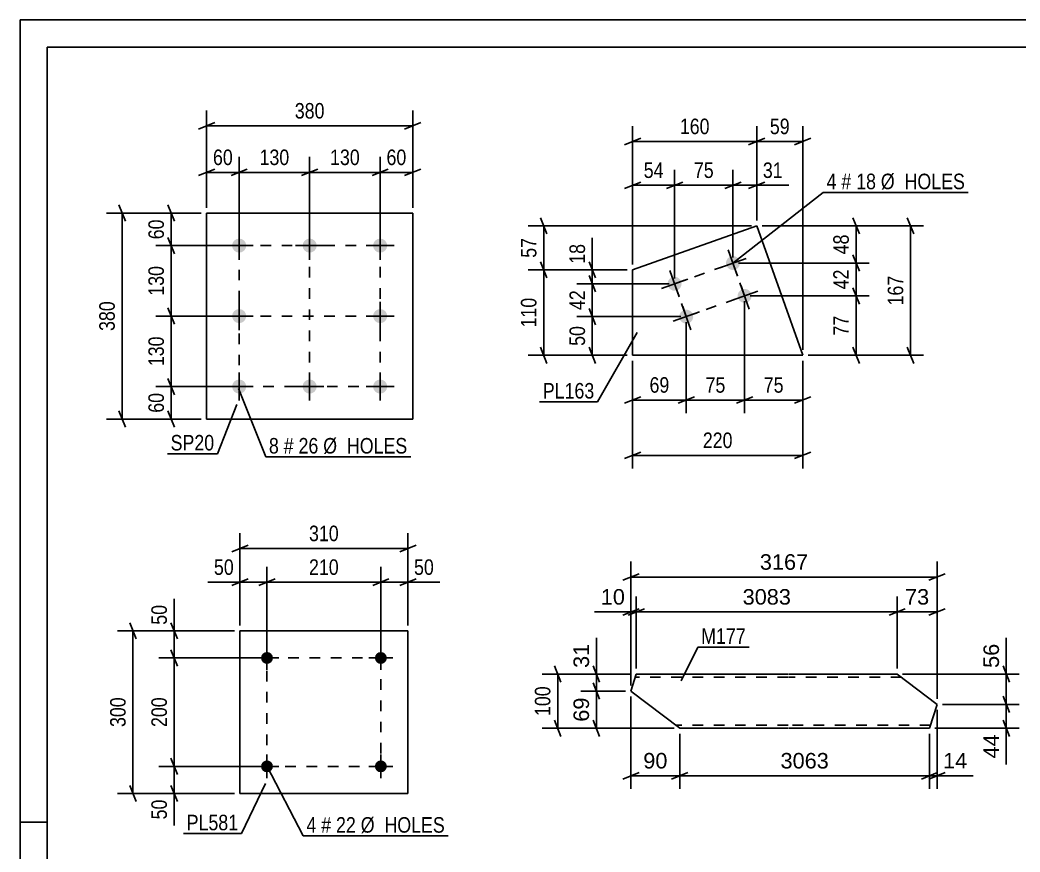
# Model space of a CAD drawing. Header units: millimetres. Extents: x 0 to 420, y 0 to 297.
# Drawn here: x 0 to 184.4, y 143.5 to 297 of the extents above; entities that cross this region are included whole.
import ezdxf

# ---------------------------------------------------------------- set-up
doc = ezdxf.new("R2010")
doc.units = ezdxf.units.MM
doc.linetypes.add('DXK_LINE_DOT2', pattern=[3.9198, 1.9599, -1.9599])
doc.styles.add('Arial', font='ARIAL.TTF', dxfattribs={"height": 0.2})
doc.styles.add('Arial Narrow', font='ARIALN.TTF', dxfattribs={"height": 0.2})

# ---------------------------------------------------------------- blocks, each defined once
blk = doc.blocks.new('Unknown-203762151-1135')
at = {"color": 5, "linetype": 'Continuous'}
for p, q in [((420, 297), (0, 297)), ((0, 297), (0, 0)), ((0, 292), (0, 297)), ((415, 292), (5, 292)), ((5, 292), (5, 5)), ((5, 149), (0, 149))]:
    blk.add_line(p, q, dxfattribs=at)
blk = doc.blocks.new('Bolt-203762151-7236 - 7202')
at = {"linetype": 'Continuous'}
for points in [[(40.42, 256.68, -1), (40.42, 254.08, -1)], [(53.42, 256.68, -1), (53.42, 254.08, -1)], [(66.42, 256.68, -1), (66.42, 254.08, -1)], [(40.42, 243.68, -1), (40.42, 241.08, -1)], [(66.42, 243.68, -1), (66.42, 241.08, -1)], [(40.42, 230.68, -1), (40.42, 228.08, -1)], [(53.42, 230.68, -1), (53.42, 228.08, -1)], [(66.42, 230.68, -1), (66.42, 228.08, -1)]]:
    blk.add_hatch(color=1, dxfattribs=at).paths.add_polyline_path(points)
at = {"color": 1, "linetype": 'Continuous'}
for p, q in [((40.42, 257.98), (40.42, 252.78)), ((53.42, 257.98), (53.42, 252.78)), ((66.42, 257.98), (66.42, 252.78)), ((37.82, 255.38), (43.02, 255.38)), ((50.82, 255.38), (56.02, 255.38)), ((63.82, 255.38), (69.02, 255.38)), ((40.42, 244.98), (40.42, 239.78)), ((66.42, 244.98), (66.42, 239.78)), ((37.82, 242.38), (43.02, 242.38)), ((63.82, 242.38), (69.02, 242.38)), ((40.42, 231.98), (40.42, 226.78)), ((53.42, 231.98), (53.42, 226.78)), ((66.42, 231.98), (66.42, 226.78)), ((37.82, 229.38), (43.02, 229.38)), ((50.82, 229.38), (56.02, 229.38)), ((63.82, 229.38), (69.02, 229.38))]:
    blk.add_line(p, q, dxfattribs=at)
blk = doc.blocks.new('Part-203762151-7241 - 7202')
at = {"color": 2, "linetype": 'Continuous'}
for p, q in [((34.42, 261.38), (34.42, 223.38)), ((72.42, 261.38), (34.42, 261.38)), ((72.42, 223.38), (72.42, 261.38)), ((34.42, 223.38), (72.42, 223.38))]:
    blk.add_line(p, q, dxfattribs=at)
blk = doc.blocks.new('Part-203762151-8061 - 8055')
at = {"color": 2, "linetype": 'Continuous'}
for p, q in [((112.68, 173.21), (113.66, 176.35)), ((141.67, 176.35), (113.66, 176.35)), ((161.77, 176.35), (141.77, 176.35)), ((169.12, 170.76), (161.77, 176.35)), ((112.68, 173.21), (121.67, 166.35)), ((167.74, 166.35), (169.12, 170.76)), ((121.67, 166.35), (141.67, 166.35)), ((141.77, 166.35), (167.74, 166.35))]:
    blk.add_line(p, q, dxfattribs=at)
at = {"color": 7, "linetype": 'DXK_LINE_DOT2'}
for p, q in [((141.67, 175.75), (113.47, 175.75)), ((162.56, 175.75), (141.77, 175.75)), ((141.67, 166.95), (120.89, 166.95)), ((167.93, 166.95), (141.77, 166.95))]:
    blk.add_line(p, q, dxfattribs=at)
blk = doc.blocks.new('Bolt-203762151-7874 - 7868')
at = {"linetype": 'Continuous'}
for points in [[(132.7, 252.59, -1), (130.28, 251.73, -1)], [(121.93, 248.77, -1), (119.51, 247.91, -1)], [(134.85, 246.54, -1), (132.43, 245.68, -1)], [(124.08, 242.71, -1), (121.66, 241.85, -1)]]:
    blk.add_hatch(color=1, dxfattribs=at).paths.add_polyline_path(points)
at = {"color": 1, "linetype": 'Continuous'}
for p, q in [((130.63, 254.59), (132.35, 249.74)), ((129.07, 251.3), (133.92, 253.02)), ((118.3, 247.48), (123.15, 249.2)), ((119.86, 250.77), (121.58, 245.92)), ((132.78, 248.53), (134.5, 243.68)), ((131.22, 245.25), (136.07, 246.97)), ((122.01, 244.71), (123.73, 239.86)), ((120.45, 241.42), (125.29, 243.14))]:
    blk.add_line(p, q, dxfattribs=at)
blk = doc.blocks.new('Part-203762151-7879 - 7868')
at = {"color": 2, "linetype": 'Continuous'}
for p, q in [((135.88, 259.03), (112.99, 250.91)), ((144.35, 235.15), (135.88, 259.03)), ((112.99, 235.15), (112.99, 250.91)), ((144.35, 235.15), (112.99, 235.15))]:
    blk.add_line(p, q, dxfattribs=at)
blk = doc.blocks.new('Bolt-203762151-1953 - 1914')
at = {"linetype": 'Continuous'}
for points in [[(46.65, 159.32, -1), (44.45, 159.32, -1)], [(67.65, 159.32, -1), (65.45, 159.32, -1)]]:
    blk.add_hatch(color=1, dxfattribs=at).paths.add_polyline_path(points)
at = {"color": 1, "linetype": 'Continuous'}
for p, q in [((45.55, 161.52), (45.55, 157.12)), ((66.55, 161.52), (66.55, 157.12)), ((43.35, 159.32), (47.75, 159.32)), ((64.35, 159.32), (68.75, 159.32))]:
    blk.add_line(p, q, dxfattribs=at)
blk = doc.blocks.new('Bolt-203762151-1948 - 1914')
at = {"linetype": 'Continuous'}
for points in [[(46.65, 179.32, -1), (44.45, 179.32, -1)], [(67.65, 179.32, -1), (65.45, 179.32, -1)]]:
    blk.add_hatch(color=1, dxfattribs=at).paths.add_polyline_path(points)
at = {"color": 1, "linetype": 'Continuous'}
for p, q in [((45.55, 181.52), (45.55, 177.12)), ((66.55, 181.52), (66.55, 177.12)), ((43.35, 179.32), (47.75, 179.32)), ((64.35, 179.32), (68.75, 179.32))]:
    blk.add_line(p, q, dxfattribs=at)
blk = doc.blocks.new('Part-203762151-1968 - 1914')
at = {"color": 2, "linetype": 'Continuous'}
for p, q in [((40.55, 184.32), (40.55, 154.32)), ((40.55, 184.32), (71.55, 184.32)), ((71.55, 184.32), (71.55, 154.32)), ((40.55, 154.32), (71.55, 154.32))]:
    blk.add_line(p, q, dxfattribs=at)
blk = doc.blocks.new('Rectangle-203762151-7328 - 7202')
at = {"color": 1, "linetype": 'DXK_LINE_DOT2'}
blk.add_lwpolyline([(40.42, 255.38), (66.42, 255.38), (66.42, 229.38), (40.42, 229.38), (40.42, 255.38)], close=True, dxfattribs=at)
blk = doc.blocks.new('Line-203762151-8024 - 7868')
at = {"color": 1, "linetype": 'DXK_LINE_DOT2'}
blk.add_line((120.72, 248.34), (131.49, 252.16), dxfattribs=at)
blk = doc.blocks.new('Rectangle-203762151-2077 - 1914')
at = {"color": 1, "linetype": 'DXK_LINE_DOT2'}
blk.add_lwpolyline([(45.55, 179.32), (66.55, 179.32), (66.55, 159.32), (45.55, 159.32), (45.55, 179.32)], close=True, dxfattribs=at)
blk = doc.blocks.new('Line-203762151-7321 - 7202')
at = {"color": 1, "linetype": 'DXK_LINE_DOT2'}
blk.add_line((53.42, 255.38), (53.42, 229.38), dxfattribs=at)
blk = doc.blocks.new('Line-203762151-8031 - 7868')
at = {"color": 1, "linetype": 'DXK_LINE_DOT2'}
blk.add_line((133.64, 246.11), (131.49, 252.16), dxfattribs=at)
blk = doc.blocks.new('Line-203762151-7314 - 7202')
at = {"color": 1, "linetype": 'DXK_LINE_DOT2'}
blk.add_line((40.42, 242.38), (66.42, 242.38), dxfattribs=at)
blk = doc.blocks.new('Line-203762151-8038 - 7868')
at = {"color": 1, "linetype": 'DXK_LINE_DOT2'}
blk.add_line((122.87, 242.28), (133.64, 246.11), dxfattribs=at)
blk = doc.blocks.new('Line-203762151-8045 - 7868')
at = {"color": 1, "linetype": 'DXK_LINE_DOT2'}
blk.add_line((122.87, 242.28), (120.72, 248.34), dxfattribs=at)
blk = doc.blocks.new('StraightDimension-203762151-7254 - 7202')
at = {"color": 7, "linetype": 'Continuous'}
for p, q in [((40.42, 256.38), (40.42, 271.74)), ((53.42, 256.38), (53.42, 271.74)), ((41.92, 269.49), (38.92, 268.29)), ((51.92, 268.29), (54.92, 269.49)), ((40.42, 268.89), (53.42, 268.89))]:
    blk.add_line(p, q, dxfattribs=at)
at = {"color": 0}
blk.add_wipeout([(50.26, 269.64), (50.26, 273.84), (43.58, 273.84), (43.58, 269.64)], dxfattribs=at)
at = {"color": 3, "style": 'Arial Narrow'}
blk.add_text('130', height=2.863, dxfattribs=at).set_placement((44.18, 270.24))
blk = doc.blocks.new('StraightDimension-203762151-7243 - 7202')
at = {"color": 7, "linetype": 'Continuous'}
for p, q in [((34.42, 262.38), (34.42, 280.32)), ((72.42, 262.38), (72.42, 280.32)), ((35.92, 278.07), (32.92, 276.87)), ((34.42, 277.47), (72.42, 277.47)), ((70.92, 276.87), (73.92, 278.07))]:
    blk.add_line(p, q, dxfattribs=at)
at = {"color": 0}
blk.add_wipeout([(56.76, 278.22), (56.76, 282.42), (50.08, 282.42), (50.08, 278.22)], dxfattribs=at)
at = {"color": 3, "style": 'Arial Narrow'}
blk.add_text('380', height=2.863, dxfattribs=at).set_placement((50.68, 278.82))
blk = doc.blocks.new('StraightDimension-203762151-7256 - 7202')
at = {"color": 7, "linetype": 'Continuous'}
for p, q in [((34.42, 262.38), (34.42, 271.74)), ((40.42, 256.38), (40.42, 271.74)), ((32.92, 268.29), (35.92, 269.49)), ((41.92, 269.49), (38.92, 268.29)), ((34.42, 268.89), (40.42, 268.89))]:
    blk.add_line(p, q, dxfattribs=at)
at = {"color": 0}
blk.add_wipeout([(39.85, 269.64), (39.85, 273.84), (34.99, 273.84), (34.99, 269.64)], dxfattribs=at)
at = {"color": 3, "style": 'Arial Narrow'}
blk.add_text('60', height=2.863, dxfattribs=at).set_placement((35.59, 270.24))
blk = doc.blocks.new('StraightDimension-203762151-7266 - 7202')
at = {"color": 7, "linetype": 'Continuous'}
for p, q in [((66.42, 256.38), (66.42, 271.74)), ((72.42, 262.38), (72.42, 271.74)), ((64.92, 268.29), (67.92, 269.49)), ((73.92, 269.49), (70.92, 268.29)), ((66.42, 268.89), (72.42, 268.89))]:
    blk.add_line(p, q, dxfattribs=at)
at = {"color": 0}
blk.add_wipeout([(71.85, 269.64), (71.85, 273.84), (66.99, 273.84), (66.99, 269.64)], dxfattribs=at)
at = {"color": 3, "style": 'Arial Narrow'}
blk.add_text('60', height=2.863, dxfattribs=at).set_placement((67.59, 270.24))
blk = doc.blocks.new('StraightDimension-203762151-7276 - 7202')
at = {"color": 7, "linetype": 'Continuous'}
for p, q in [((53.42, 256.38), (53.42, 271.74)), ((66.42, 256.38), (66.42, 271.74)), ((54.92, 269.49), (51.92, 268.29)), ((64.92, 268.29), (67.92, 269.49)), ((53.42, 268.89), (66.42, 268.89))]:
    blk.add_line(p, q, dxfattribs=at)
at = {"color": 0}
blk.add_wipeout([(63.26, 269.64), (63.26, 273.84), (56.58, 273.84), (56.58, 269.64)], dxfattribs=at)
at = {"color": 3, "style": 'Arial Narrow'}
blk.add_text('130', height=2.863, dxfattribs=at).set_placement((57.18, 270.24))
blk = doc.blocks.new('StraightDimension-203762151-7279 - 7202')
at = {"color": 7, "linetype": 'Continuous'}
for p, q in [((19.43, 259.88), (18.23, 262.88)), ((33.42, 261.38), (15.98, 261.38)), ((18.83, 223.38), (18.83, 261.38)), ((33.42, 223.38), (15.98, 223.38)), ((18.23, 224.88), (19.43, 221.88))]:
    blk.add_line(p, q, dxfattribs=at)
at = {"color": 0}
blk.add_wipeout([(18.08, 245.72), (13.88, 245.72), (13.88, 239.04), (18.08, 239.04)], dxfattribs=at)
at = {"color": 3, "style": 'Arial Narrow'}
blk.add_text('380', height=2.863, rotation=90.0002, dxfattribs=at).set_placement((17.48, 239.64))
blk = doc.blocks.new('StraightDimension-203762151-7290 - 7202')
at = {"color": 7, "linetype": 'Continuous'}
for p, q in [((28.49, 240.88), (27.29, 243.88)), ((39.42, 242.38), (25.04, 242.38)), ((27.89, 229.38), (27.89, 242.38)), ((27.29, 230.88), (28.49, 227.88)), ((39.42, 229.38), (25.04, 229.38))]:
    blk.add_line(p, q, dxfattribs=at)
at = {"color": 0}
blk.add_wipeout([(27.14, 239.22), (22.94, 239.22), (22.94, 232.54), (27.14, 232.54)], dxfattribs=at)
at = {"color": 3, "style": 'Arial Narrow'}
blk.add_text('130', height=2.863, rotation=90.0002, dxfattribs=at).set_placement((26.54, 233.14))
blk = doc.blocks.new('StraightDimension-203762151-7292 - 7202')
at = {"color": 7, "linetype": 'Continuous'}
for p, q in [((28.49, 253.88), (27.29, 256.88)), ((39.42, 255.38), (25.04, 255.38)), ((27.89, 242.38), (27.89, 255.38)), ((27.29, 243.88), (28.49, 240.88)), ((39.42, 242.38), (25.04, 242.38))]:
    blk.add_line(p, q, dxfattribs=at)
at = {"color": 0}
blk.add_wipeout([(27.14, 252.22), (22.94, 252.22), (22.94, 245.54), (27.14, 245.54)], dxfattribs=at)
at = {"color": 3, "style": 'Arial Narrow'}
blk.add_text('130', height=2.863, rotation=90.0002, dxfattribs=at).set_placement((26.54, 246.14))
blk = doc.blocks.new('StraightDimension-203762151-7294 - 7202')
at = {"color": 7, "linetype": 'Continuous'}
for p, q in [((27.29, 230.88), (28.49, 227.88)), ((39.42, 229.38), (25.04, 229.38)), ((27.89, 223.38), (27.89, 229.38)), ((33.42, 223.38), (25.04, 223.38)), ((28.49, 221.88), (27.29, 224.88))]:
    blk.add_line(p, q, dxfattribs=at)
at = {"color": 0}
blk.add_wipeout([(27.14, 228.81), (22.94, 228.81), (22.94, 223.95), (27.14, 223.95)], dxfattribs=at)
at = {"color": 3, "style": 'Arial Narrow'}
blk.add_text('60', height=2.863, rotation=90.0002, dxfattribs=at).set_placement((26.54, 224.55))
blk = doc.blocks.new('StraightDimension-203762151-7304 - 7202')
at = {"color": 7, "linetype": 'Continuous'}
for p, q in [((27.29, 262.88), (28.49, 259.88)), ((33.42, 261.38), (25.04, 261.38)), ((27.89, 255.38), (27.89, 261.38)), ((28.49, 253.88), (27.29, 256.88)), ((39.42, 255.38), (25.04, 255.38))]:
    blk.add_line(p, q, dxfattribs=at)
at = {"color": 0}
blk.add_wipeout([(27.14, 260.81), (22.94, 260.81), (22.94, 255.95), (27.14, 255.95)], dxfattribs=at)
at = {"color": 3, "style": 'Arial Narrow'}
blk.add_text('60', height=2.863, rotation=90.0002, dxfattribs=at).set_placement((26.54, 256.55))
blk = doc.blocks.new('StraightDimension-203762151-8089 - 8055')
at = {"color": 7, "linetype": 'Continuous'}
for p, q in [((105.69, 174.71), (106.89, 171.71)), ((111.68, 173.21), (103.44, 173.21)), ((106.29, 166.35), (106.29, 173.21)), ((106.89, 164.85), (105.69, 167.85)), ((120.67, 166.35), (103.44, 166.35))]:
    blk.add_line(p, q, dxfattribs=at)
at = {"color": 0}
blk.add_wipeout([(105.54, 172.6), (101.34, 172.6), (101.34, 166.96), (105.54, 166.96)], dxfattribs=at)
at = {"color": 3, "style": 'Arial'}
blk.add_text('69', height=2.865, rotation=90.0002, dxfattribs=at).set_placement((104.94, 167.56))
blk = doc.blocks.new('StraightDimension-203762151-8181 - 8055')
at = {"color": 7, "linetype": 'Continuous'}
for p, q in [((121.67, 165.35), (121.67, 155.18)), ((167.74, 165.35), (167.74, 155.18)), ((123.17, 158.18), (120.17, 156.98)), ((121.67, 157.58), (167.74, 157.58)), ((166.24, 156.98), (169.24, 158.18))]:
    blk.add_line(p, q, dxfattribs=at)
at = {"color": 0}
blk.add_wipeout([(149.76, 158.33), (149.76, 162.53), (139.66, 162.53), (139.66, 158.33)], dxfattribs=at)
at = {"color": 3, "style": 'Arial'}
blk.add_text('3063', height=2.865, dxfattribs=at).set_placement((140.26, 158.93))
blk = doc.blocks.new('StraightDimension-203762151-8264 - 8055')
at = {"color": 7, "linetype": 'Continuous'}
for p, q in [((161.77, 177.35), (161.77, 190.66)), ((169.12, 171.76), (169.12, 190.66)), ((160.27, 187.21), (163.27, 188.41)), ((170.62, 188.41), (167.62, 187.21)), ((161.77, 187.81), (169.12, 187.81))]:
    blk.add_line(p, q, dxfattribs=at)
at = {"color": 0}
blk.add_wipeout([(168.27, 188.56), (168.27, 192.76), (162.62, 192.76), (162.62, 188.56)], dxfattribs=at)
at = {"color": 3, "style": 'Arial'}
blk.add_text('73', height=2.865, dxfattribs=at).set_placement((163.22, 189.16))
blk = doc.blocks.new('StraightDimension-203762151-8064 - 8055')
at = {"color": 7, "linetype": 'Continuous'}
for p, q in [((105.69, 177.85), (106.89, 174.85)), ((112.66, 176.35), (103.44, 176.35)), ((106.29, 173.21), (106.29, 176.35)), ((106.89, 171.71), (105.69, 174.71)), ((111.68, 173.21), (103.44, 173.21))]:
    blk.add_line(p, q, dxfattribs=at)
at = {"color": 0}
blk.add_wipeout([(105.54, 182.52), (101.34, 182.52), (101.34, 176.88), (105.54, 176.88)], dxfattribs=at)
at = {"color": 7, "linetype": 'Continuous'}
blk.add_line((106.29, 176.35), (106.29, 183.05), dxfattribs=at)
blk.add_line((106.29, 176.35), (106.29, 183.05), dxfattribs=at)
at = {"color": 3, "style": 'Arial'}
blk.add_text('31', height=2.865, rotation=90.0002, dxfattribs=at).set_placement((104.94, 177.48))
blk = doc.blocks.new('StraightDimension-203762151-8114 - 8055')
at = {"color": 7, "linetype": 'Continuous'}
for p, q in [((181.3, 177.85), (182.5, 174.85)), ((162.77, 176.35), (184.3, 176.35)), ((181.9, 170.76), (181.9, 176.35)), ((182.5, 169.26), (181.3, 172.26)), ((170.12, 170.76), (184.3, 170.76))]:
    blk.add_line(p, q, dxfattribs=at)
at = {"color": 0}
blk.add_wipeout([(181.15, 182.52), (176.95, 182.52), (176.95, 176.88), (181.15, 176.88)], dxfattribs=at)
at = {"color": 7, "linetype": 'Continuous'}
blk.add_line((181.9, 176.35), (181.9, 183.05), dxfattribs=at)
blk.add_line((181.9, 176.35), (181.9, 183.05), dxfattribs=at)
at = {"color": 3, "style": 'Arial'}
blk.add_text('56', height=2.865, rotation=90.0002, dxfattribs=at).set_placement((180.55, 177.48))
blk = doc.blocks.new('StraightDimension-203762151-8139 - 8055')
at = {"color": 7, "linetype": 'Continuous'}
for p, q in [((181.3, 172.26), (182.5, 169.26)), ((170.12, 170.76), (184.3, 170.76)), ((181.9, 166.35), (181.9, 170.76)), ((182.5, 164.85), (181.3, 167.85)), ((168.74, 166.35), (184.3, 166.35))]:
    blk.add_line(p, q, dxfattribs=at)
at = {"color": 0}
blk.add_wipeout([(181.15, 165.83), (176.95, 165.83), (176.95, 160.18), (181.15, 160.18)], dxfattribs=at)
at = {"color": 7, "linetype": 'Continuous'}
blk.add_line((181.9, 166.35), (181.9, 159.65), dxfattribs=at)
blk.add_line((181.9, 166.35), (181.9, 159.65), dxfattribs=at)
at = {"color": 3, "style": 'Arial'}
blk.add_text('44', height=2.865, rotation=90.0002, dxfattribs=at).set_placement((180.55, 160.78))
blk = doc.blocks.new('StraightDimension-203762151-8164 - 8055')
at = {"color": 7, "linetype": 'Continuous'}
for p, q in [((169.12, 169.76), (169.12, 155.18)), ((167.74, 165.35), (167.74, 155.18)), ((166.24, 156.98), (169.24, 158.18)), ((170.62, 158.18), (167.62, 156.98)), ((167.74, 157.58), (169.12, 157.58))]:
    blk.add_line(p, q, dxfattribs=at)
at = {"color": 0}
blk.add_wipeout([(175.29, 158.33), (175.29, 162.53), (169.64, 162.53), (169.64, 158.33)], dxfattribs=at)
at = {"color": 7, "linetype": 'Continuous'}
blk.add_line((169.12, 157.58), (175.81, 157.58), dxfattribs=at)
blk.add_line((169.12, 157.58), (175.81, 157.58), dxfattribs=at)
at = {"color": 3, "style": 'Arial'}
blk.add_text('14', height=2.865, dxfattribs=at).set_placement((170.24, 158.93))
blk = doc.blocks.new('StraightDimension-203762151-8205 - 8055')
at = {"color": 7, "linetype": 'Continuous'}
for p, q in [((112.68, 172.21), (112.68, 155.18)), ((121.67, 165.35), (121.67, 155.18)), ((111.18, 156.98), (114.18, 158.18)), ((112.68, 157.58), (121.67, 157.58)), ((123.17, 158.18), (120.17, 156.98))]:
    blk.add_line(p, q, dxfattribs=at)
at = {"color": 0}
blk.add_wipeout([(120, 158.33), (120, 162.53), (114.35, 162.53), (114.35, 158.33)], dxfattribs=at)
at = {"color": 3, "style": 'Arial'}
blk.add_text('90', height=2.865, dxfattribs=at).set_placement((114.95, 158.93))
blk = doc.blocks.new('StraightDimension-203762151-8223 - 8055')
at = {"color": 7, "linetype": 'Continuous'}
for p, q in [((112.68, 174.21), (112.68, 190.66)), ((113.66, 177.35), (113.66, 190.66)), ((111.18, 187.21), (114.18, 188.41)), ((115.16, 188.41), (112.16, 187.21)), ((112.68, 187.81), (113.66, 187.81))]:
    blk.add_line(p, q, dxfattribs=at)
at = {"color": 0}
blk.add_wipeout([(112.15, 188.56), (112.15, 192.76), (106.51, 192.76), (106.51, 188.56)], dxfattribs=at)
at = {"color": 7, "linetype": 'Continuous'}
blk.add_line((112.68, 187.81), (105.98, 187.81), dxfattribs=at)
blk.add_line((112.68, 187.81), (105.98, 187.81), dxfattribs=at)
at = {"color": 3, "style": 'Arial'}
blk.add_text('10', height=2.865, dxfattribs=at).set_placement((107.11, 189.16))
blk = doc.blocks.new('StraightDimension-203762151-8240 - 8055')
at = {"color": 7, "linetype": 'Continuous'}
for p, q in [((113.66, 177.35), (113.66, 190.66)), ((161.77, 177.35), (161.77, 190.66)), ((115.16, 188.41), (112.16, 187.21)), ((160.27, 187.21), (163.27, 188.41)), ((113.66, 187.81), (161.77, 187.81))]:
    blk.add_line(p, q, dxfattribs=at)
at = {"color": 0}
blk.add_wipeout([(142.76, 188.56), (142.76, 192.76), (132.67, 192.76), (132.67, 188.56)], dxfattribs=at)
at = {"color": 3, "style": 'Arial'}
blk.add_text('3083', height=2.865, dxfattribs=at).set_placement((133.27, 189.16))
blk = doc.blocks.new('StraightDimension-203762151-8282 - 8055')
at = {"color": 7, "linetype": 'Continuous'}
for p, q in [((112.68, 174.21), (112.68, 197.09)), ((169.12, 171.76), (169.12, 197.09)), ((114.18, 194.84), (111.18, 193.64)), ((112.68, 194.24), (169.12, 194.24)), ((167.62, 193.64), (170.62, 194.84))]:
    blk.add_line(p, q, dxfattribs=at)
at = {"color": 0}
blk.add_wipeout([(145.95, 194.99), (145.95, 199.19), (135.85, 199.19), (135.85, 194.99)], dxfattribs=at)
at = {"color": 3, "style": 'Arial'}
blk.add_text('3167', height=2.865, dxfattribs=at).set_placement((136.45, 195.59))
blk = doc.blocks.new('StraightDimension-203762151-8293 - 8055')
at = {"color": 7, "linetype": 'Continuous'}
for p, q in [((98.56, 177.85), (99.76, 174.85)), ((112.66, 176.35), (96.31, 176.35)), ((99.16, 166.35), (99.16, 176.35)), ((99.76, 164.85), (98.56, 167.85)), ((120.67, 166.35), (96.31, 166.35))]:
    blk.add_line(p, q, dxfattribs=at)
at = {"color": 0}
blk.add_wipeout([(98.41, 174.69), (94.21, 174.69), (94.21, 168.01), (98.41, 168.01)], dxfattribs=at)
at = {"color": 3, "style": 'Arial Narrow'}
blk.add_text('100', height=2.863, rotation=90.0002, dxfattribs=at).set_placement((97.81, 168.61))
blk = doc.blocks.new('StraightDimension-203762151-7910 - 7868')
at = {"color": 7, "linetype": 'Continuous'}
for p, q in [((153.6, 253.66), (154.8, 250.66)), ((132.49, 252.16), (156.6, 252.16)), ((154.2, 246.11), (154.2, 252.16)), ((154.8, 244.61), (153.6, 247.61)), ((134.64, 246.11), (156.6, 246.11))]:
    blk.add_line(p, q, dxfattribs=at)
at = {"color": 0}
blk.add_wipeout([(153.45, 251.56), (149.25, 251.56), (149.25, 246.71), (153.45, 246.71)], dxfattribs=at)
at = {"color": 3, "style": 'Arial Narrow'}
blk.add_text('42', height=2.863, rotation=90.0002, dxfattribs=at).set_placement((152.85, 247.31))
blk = doc.blocks.new('StraightDimension-203762151-8004 - 7868')
at = {"color": 7, "linetype": 'Continuous'}
for p, q in [((120.72, 249.34), (120.72, 269.36)), ((131.49, 253.16), (131.49, 269.36)), ((119.22, 265.91), (122.22, 267.11)), ((120.72, 266.51), (131.49, 266.51)), ((132.99, 267.11), (129.99, 265.91))]:
    blk.add_line(p, q, dxfattribs=at)
at = {"color": 0}
blk.add_wipeout([(128.54, 267.26), (128.54, 271.46), (123.68, 271.46), (123.68, 267.26)], dxfattribs=at)
at = {"color": 3, "style": 'Arial Narrow'}
blk.add_text('75', height=2.863, dxfattribs=at).set_placement((124.28, 267.86))
blk = doc.blocks.new('StraightDimension-203762151-7881 - 7868')
at = {"color": 7, "linetype": 'Continuous'}
for p, q in [((111.99, 250.91), (102.7, 250.91)), ((104.95, 252.41), (106.15, 249.41)), ((105.55, 248.34), (105.55, 250.91)), ((106.15, 246.84), (104.95, 249.84)), ((119.72, 248.34), (102.7, 248.34))]:
    blk.add_line(p, q, dxfattribs=at)
at = {"color": 0}
blk.add_wipeout([(104.8, 256.29), (100.6, 256.29), (100.6, 251.43), (104.8, 251.43)], dxfattribs=at)
at = {"color": 7, "linetype": 'Continuous'}
blk.add_line((105.55, 250.91), (105.55, 256.81), dxfattribs=at)
blk.add_line((105.55, 250.91), (105.55, 256.81), dxfattribs=at)
at = {"color": 3, "style": 'Arial Narrow'}
blk.add_text('18', height=2.863, rotation=90.0002, dxfattribs=at).set_placement((104.2, 252.03))
blk = doc.blocks.new('StraightDimension-203762151-7946 - 7868')
at = {"color": 7, "linetype": 'Continuous'}
for p, q in [((112.99, 234.15), (112.99, 214.29)), ((144.35, 234.15), (144.35, 214.29)), ((114.49, 217.29), (111.49, 216.09)), ((112.99, 216.69), (144.35, 216.69)), ((142.85, 216.09), (145.85, 217.29))]:
    blk.add_line(p, q, dxfattribs=at)
at = {"color": 0}
blk.add_wipeout([(132.01, 217.44), (132.01, 221.64), (125.33, 221.64), (125.33, 217.44)], dxfattribs=at)
at = {"color": 3, "style": 'Arial Narrow'}
blk.add_text('220', height=2.863, dxfattribs=at).set_placement((125.93, 218.04))
blk = doc.blocks.new('StraightDimension-203762151-7889 - 7868')
at = {"color": 7, "linetype": 'Continuous'}
for p, q in [((104.95, 249.84), (106.15, 246.84)), ((119.72, 248.34), (102.7, 248.34)), ((105.55, 242.28), (105.55, 248.34)), ((106.15, 240.78), (104.95, 243.78)), ((121.87, 242.28), (102.7, 242.28))]:
    blk.add_line(p, q, dxfattribs=at)
at = {"color": 0}
blk.add_wipeout([(104.8, 247.74), (100.6, 247.74), (100.6, 242.89), (104.8, 242.89)], dxfattribs=at)
at = {"color": 3, "style": 'Arial Narrow'}
blk.add_text('42', height=2.863, rotation=90.0002, dxfattribs=at).set_placement((104.2, 243.49))
blk = doc.blocks.new('StraightDimension-203762151-7897 - 7868')
at = {"color": 7, "linetype": 'Continuous'}
for p, q in [((104.95, 243.78), (106.15, 240.78)), ((121.87, 242.28), (102.7, 242.28)), ((105.55, 235.15), (105.55, 242.28)), ((106.15, 233.65), (104.95, 236.65)), ((111.99, 235.15), (102.7, 235.15))]:
    blk.add_line(p, q, dxfattribs=at)
at = {"color": 0}
blk.add_wipeout([(104.8, 241.14), (100.6, 241.14), (100.6, 236.29), (104.8, 236.29)], dxfattribs=at)
at = {"color": 3, "style": 'Arial Narrow'}
blk.add_text('50', height=2.863, rotation=90.0002, dxfattribs=at).set_placement((104.2, 236.89))
blk = doc.blocks.new('StraightDimension-203762151-7904 - 7868')
at = {"color": 7, "linetype": 'Continuous'}
for p, q in [((153.6, 247.61), (154.8, 244.61)), ((134.64, 246.11), (156.6, 246.11)), ((154.2, 235.15), (154.2, 246.11)), ((154.8, 233.65), (153.6, 236.65)), ((145.35, 235.15), (156.6, 235.15))]:
    blk.add_line(p, q, dxfattribs=at)
at = {"color": 0}
blk.add_wipeout([(153.45, 243.05), (149.25, 243.05), (149.25, 238.2), (153.45, 238.2)], dxfattribs=at)
at = {"color": 3, "style": 'Arial Narrow'}
blk.add_text('77', height=2.863, rotation=90.0002, dxfattribs=at).set_placement((152.85, 238.8))
blk = doc.blocks.new('StraightDimension-203762151-7918 - 7868')
at = {"color": 7, "linetype": 'Continuous'}
for p, q in [((153.6, 260.53), (154.8, 257.53)), ((136.88, 259.03), (156.6, 259.03)), ((154.2, 252.16), (154.2, 259.03)), ((154.8, 250.66), (153.6, 253.66)), ((132.49, 252.16), (156.6, 252.16))]:
    blk.add_line(p, q, dxfattribs=at)
at = {"color": 0}
blk.add_wipeout([(153.45, 258.02), (149.25, 258.02), (149.25, 253.17), (153.45, 253.17)], dxfattribs=at)
at = {"color": 3, "style": 'Arial Narrow'}
blk.add_text('48', height=2.863, rotation=90.0002, dxfattribs=at).set_placement((152.85, 253.77))
blk = doc.blocks.new('StraightDimension-203762151-7927 - 7868')
at = {"color": 7, "linetype": 'Continuous'}
for p, q in [((135.88, 260.03), (135.88, 277.44)), ((144.35, 236.15), (144.35, 277.44)), ((134.38, 273.99), (137.38, 275.19)), ((145.85, 275.19), (142.85, 273.99)), ((135.88, 274.59), (144.35, 274.59))]:
    blk.add_line(p, q, dxfattribs=at)
at = {"color": 0}
blk.add_wipeout([(142.54, 275.34), (142.54, 279.54), (137.69, 279.54), (137.69, 275.34)], dxfattribs=at)
at = {"color": 3, "style": 'Arial Narrow'}
blk.add_text('59', height=2.863, dxfattribs=at).set_placement((138.29, 275.94))
blk = doc.blocks.new('StraightDimension-203762151-7935 - 7868')
at = {"color": 7, "linetype": 'Continuous'}
for p, q in [((112.99, 251.91), (112.99, 277.44)), ((135.88, 260.03), (135.88, 277.44)), ((114.49, 275.19), (111.49, 273.99)), ((134.38, 273.99), (137.38, 275.19)), ((112.99, 274.59), (135.88, 274.59))]:
    blk.add_line(p, q, dxfattribs=at)
at = {"color": 0}
blk.add_wipeout([(127.78, 275.34), (127.78, 279.54), (121.09, 279.54), (121.09, 275.34)], dxfattribs=at)
at = {"color": 3, "style": 'Arial Narrow'}
blk.add_text('160', height=2.863, dxfattribs=at).set_placement((121.69, 275.94))
blk = doc.blocks.new('StraightDimension-203762151-7951 - 7868')
at = {"color": 7, "linetype": 'Continuous'}
for p, q in [((95.99, 260.53), (97.19, 257.53)), ((134.88, 259.03), (93.74, 259.03)), ((96.59, 250.91), (96.59, 259.03)), ((111.99, 250.91), (93.74, 250.91)), ((97.19, 249.41), (95.99, 252.41))]:
    blk.add_line(p, q, dxfattribs=at)
at = {"color": 0}
blk.add_wipeout([(95.84, 257.39), (91.64, 257.39), (91.64, 252.54), (95.84, 252.54)], dxfattribs=at)
at = {"color": 3, "style": 'Arial Narrow'}
blk.add_text('57', height=2.863, rotation=90.0002, dxfattribs=at).set_placement((95.24, 253.14))
blk = doc.blocks.new('StraightDimension-203762151-7959 - 7868')
at = {"color": 7, "linetype": 'Continuous'}
for p, q in [((111.99, 250.91), (93.74, 250.91)), ((97.19, 249.41), (95.99, 252.41)), ((96.59, 235.15), (96.59, 250.91)), ((95.99, 236.65), (97.19, 233.65)), ((111.99, 235.15), (93.74, 235.15))]:
    blk.add_line(p, q, dxfattribs=at)
at = {"color": 0}
blk.add_wipeout([(95.84, 246.37), (91.64, 246.37), (91.64, 239.68), (95.84, 239.68)], dxfattribs=at)
at = {"color": 3, "style": 'Arial Narrow'}
blk.add_text('110', height=2.863, rotation=90.0002, dxfattribs=at).set_placement((95.24, 240.28))
blk = doc.blocks.new('StraightDimension-203762151-7966 - 7868')
at = {"color": 7, "linetype": 'Continuous'}
for p, q in [((164.84, 257.53), (163.64, 260.53)), ((136.88, 259.03), (166.64, 259.03)), ((164.24, 235.15), (164.24, 259.03)), ((163.64, 236.65), (164.84, 233.65)), ((145.35, 235.15), (166.64, 235.15))]:
    blk.add_line(p, q, dxfattribs=at)
at = {"color": 0}
blk.add_wipeout([(163.49, 250.43), (159.29, 250.43), (159.29, 243.74), (163.49, 243.74)], dxfattribs=at)
at = {"color": 3, "style": 'Arial Narrow'}
blk.add_text('167', height=2.863, rotation=90.0002, dxfattribs=at).set_placement((162.89, 244.34))
blk = doc.blocks.new('StraightDimension-203762151-7973 - 7868')
at = {"color": 7, "linetype": 'Continuous'}
for p, q in [((122.87, 241.28), (122.87, 224.5)), ((112.99, 234.15), (112.99, 224.5)), ((111.49, 226.3), (114.49, 227.5)), ((112.99, 226.9), (122.87, 226.9)), ((124.37, 227.5), (121.37, 226.3))]:
    blk.add_line(p, q, dxfattribs=at)
at = {"color": 0}
blk.add_wipeout([(120.36, 227.65), (120.36, 231.85), (115.5, 231.85), (115.5, 227.65)], dxfattribs=at)
at = {"color": 3, "style": 'Arial Narrow'}
blk.add_text('69', height=2.863, dxfattribs=at).set_placement((116.1, 228.25))
blk = doc.blocks.new('StraightDimension-203762151-7979 - 7868')
at = {"color": 7, "linetype": 'Continuous'}
for p, q in [((133.64, 245.11), (133.64, 224.5)), ((122.87, 241.28), (122.87, 224.5)), ((121.37, 226.3), (124.37, 227.5)), ((122.87, 226.9), (133.64, 226.9)), ((135.14, 227.5), (132.14, 226.3))]:
    blk.add_line(p, q, dxfattribs=at)
at = {"color": 0}
blk.add_wipeout([(130.68, 227.65), (130.68, 231.85), (125.83, 231.85), (125.83, 227.65)], dxfattribs=at)
at = {"color": 3, "style": 'Arial Narrow'}
blk.add_text('75', height=2.863, dxfattribs=at).set_placement((126.43, 228.25))
blk = doc.blocks.new('StraightDimension-203762151-7987 - 7868')
at = {"color": 7, "linetype": 'Continuous'}
for p, q in [((133.64, 245.11), (133.64, 224.5)), ((144.35, 234.15), (144.35, 224.5)), ((132.14, 226.3), (135.14, 227.5)), ((133.64, 226.9), (144.35, 226.9)), ((145.85, 227.5), (142.85, 226.3))]:
    blk.add_line(p, q, dxfattribs=at)
at = {"color": 0}
blk.add_wipeout([(141.42, 227.65), (141.42, 231.85), (136.57, 231.85), (136.57, 227.65)], dxfattribs=at)
at = {"color": 3, "style": 'Arial Narrow'}
blk.add_text('75', height=2.863, dxfattribs=at).set_placement((137.17, 228.25))
blk = doc.blocks.new('StraightDimension-203762151-7994 - 7868')
at = {"color": 7, "linetype": 'Continuous'}
for p, q in [((112.99, 251.91), (112.99, 269.36)), ((120.72, 249.34), (120.72, 269.36)), ((111.49, 265.91), (114.49, 267.11)), ((112.99, 266.51), (120.72, 266.51)), ((122.22, 267.11), (119.22, 265.91))]:
    blk.add_line(p, q, dxfattribs=at)
at = {"color": 0}
blk.add_wipeout([(119.28, 267.26), (119.28, 271.46), (114.43, 271.46), (114.43, 267.26)], dxfattribs=at)
at = {"color": 3, "style": 'Arial Narrow'}
blk.add_text('54', height=2.863, dxfattribs=at).set_placement((115.03, 267.86))
blk = doc.blocks.new('StraightDimension-203762151-8014 - 7868')
at = {"color": 7, "linetype": 'Continuous'}
for p, q in [((131.49, 253.16), (131.49, 269.36)), ((135.88, 260.03), (135.88, 269.36)), ((129.99, 265.91), (132.99, 267.11)), ((131.49, 266.51), (135.88, 266.51)), ((137.38, 267.11), (134.38, 265.91))]:
    blk.add_line(p, q, dxfattribs=at)
at = {"color": 0}
blk.add_wipeout([(141.26, 267.26), (141.26, 271.46), (136.4, 271.46), (136.4, 267.26)], dxfattribs=at)
at = {"color": 7, "linetype": 'Continuous'}
blk.add_line((135.88, 266.51), (141.79, 266.51), dxfattribs=at)
blk.add_line((135.88, 266.51), (141.79, 266.51), dxfattribs=at)
at = {"color": 3, "style": 'Arial Narrow'}
blk.add_text('31', height=2.863, dxfattribs=at).set_placement((137, 267.86))
blk = doc.blocks.new('StraightDimension-203762151-1970 - 1914')
at = {"color": 7, "linetype": 'Continuous'}
for p, q in [((40.55, 185.32), (40.55, 202.36)), ((71.55, 185.32), (71.55, 202.36)), ((42.05, 200.11), (39.05, 198.91)), ((40.55, 199.51), (71.55, 199.51)), ((70.05, 198.91), (73.05, 200.11))]:
    blk.add_line(p, q, dxfattribs=at)
at = {"color": 0}
blk.add_wipeout([(59.39, 200.26), (59.39, 204.46), (52.7, 204.46), (52.7, 200.26)], dxfattribs=at)
at = {"color": 3, "style": 'Arial Narrow'}
blk.add_text('310', height=2.863, dxfattribs=at).set_placement((53.3, 200.86))
blk = doc.blocks.new('StraightDimension-203762151-1981 - 1914')
at = {"color": 7, "linetype": 'Continuous'}
for p, q in [((21.43, 182.82), (20.23, 185.82)), ((39.55, 184.32), (17.98, 184.32)), ((20.83, 154.32), (20.83, 184.32)), ((20.23, 155.82), (21.43, 152.82)), ((39.55, 154.32), (17.98, 154.32))]:
    blk.add_line(p, q, dxfattribs=at)
at = {"color": 0}
blk.add_wipeout([(20.08, 172.66), (15.88, 172.66), (15.88, 165.98), (20.08, 165.98)], dxfattribs=at)
at = {"color": 3, "style": 'Arial Narrow'}
blk.add_text('300', height=2.863, rotation=90.0002, dxfattribs=at).set_placement((19.48, 166.58))
blk = doc.blocks.new('StraightDimension-203762151-1992 - 1914')
at = {"color": 7, "linetype": 'Continuous'}
for p, q in [((27.84, 185.82), (29.04, 182.82)), ((39.55, 184.32), (25.59, 184.32)), ((28.44, 179.32), (28.44, 184.32)), ((29.04, 177.82), (27.84, 180.82)), ((44.55, 179.32), (25.59, 179.32))]:
    blk.add_line(p, q, dxfattribs=at)
at = {"color": 0}
blk.add_wipeout([(27.69, 189.7), (23.49, 189.7), (23.49, 184.85), (27.69, 184.85)], dxfattribs=at)
at = {"color": 7, "linetype": 'Continuous'}
blk.add_line((28.44, 184.32), (28.44, 190.23), dxfattribs=at)
blk.add_line((28.44, 184.32), (28.44, 190.23), dxfattribs=at)
at = {"color": 3, "style": 'Arial Narrow'}
blk.add_text('50', height=2.863, rotation=90.0002, dxfattribs=at).set_placement((27.09, 185.45))
blk = doc.blocks.new('StraightDimension-203762151-2048 - 1914')
at = {"color": 7, "linetype": 'Continuous'}
for p, q in [((45.55, 180.32), (45.55, 196.14)), ((66.55, 180.32), (66.55, 196.14)), ((47.05, 193.89), (44.05, 192.69)), ((65.05, 192.69), (68.05, 193.89)), ((45.55, 193.29), (66.55, 193.29))]:
    blk.add_line(p, q, dxfattribs=at)
at = {"color": 0}
blk.add_wipeout([(59.39, 194.04), (59.39, 198.24), (52.7, 198.24), (52.7, 194.04)], dxfattribs=at)
at = {"color": 3, "style": 'Arial Narrow'}
blk.add_text('210', height=2.863, dxfattribs=at).set_placement((53.3, 194.64))
blk = doc.blocks.new('StraightDimension-203762151-2005 - 1914')
at = {"color": 7, "linetype": 'Continuous'}
for p, q in [((29.04, 177.82), (27.84, 180.82)), ((44.55, 179.32), (25.59, 179.32)), ((28.44, 159.32), (28.44, 179.32)), ((27.84, 160.82), (29.04, 157.82)), ((44.55, 159.32), (25.59, 159.32))]:
    blk.add_line(p, q, dxfattribs=at)
at = {"color": 0}
blk.add_wipeout([(27.69, 172.67), (23.49, 172.67), (23.49, 165.98), (27.69, 165.98)], dxfattribs=at)
at = {"color": 3, "style": 'Arial Narrow'}
blk.add_text('200', height=2.863, rotation=90.0002, dxfattribs=at).set_placement((27.09, 166.58))
blk = doc.blocks.new('StraightDimension-203762151-2064 - 1914')
at = {"color": 7, "linetype": 'Continuous'}
for p, q in [((40.55, 185.32), (40.55, 196.14)), ((45.55, 180.32), (45.55, 196.14)), ((39.05, 192.69), (42.05, 193.89)), ((47.05, 193.89), (44.05, 192.69)), ((40.55, 193.29), (45.55, 193.29))]:
    blk.add_line(p, q, dxfattribs=at)
at = {"color": 0}
blk.add_wipeout([(40.02, 194.04), (40.02, 198.24), (35.17, 198.24), (35.17, 194.04)], dxfattribs=at)
at = {"color": 7, "linetype": 'Continuous'}
blk.add_line((40.55, 193.29), (34.64, 193.29), dxfattribs=at)
blk.add_line((40.55, 193.29), (34.64, 193.29), dxfattribs=at)
at = {"color": 3, "style": 'Arial Narrow'}
blk.add_text('50', height=2.863, dxfattribs=at).set_placement((35.77, 194.64))
blk = doc.blocks.new('StraightDimension-203762151-2021 - 1914')
at = {"color": 7, "linetype": 'Continuous'}
for p, q in [((27.84, 160.82), (29.04, 157.82)), ((44.55, 159.32), (25.59, 159.32)), ((28.44, 154.32), (28.44, 159.32)), ((29.04, 152.82), (27.84, 155.82)), ((39.55, 154.32), (25.59, 154.32))]:
    blk.add_line(p, q, dxfattribs=at)
at = {"color": 0}
blk.add_wipeout([(27.69, 153.8), (23.49, 153.8), (23.49, 148.94), (27.69, 148.94)], dxfattribs=at)
at = {"color": 7, "linetype": 'Continuous'}
blk.add_line((28.44, 154.32), (28.44, 148.42), dxfattribs=at)
blk.add_line((28.44, 154.32), (28.44, 148.42), dxfattribs=at)
at = {"color": 3, "style": 'Arial Narrow'}
blk.add_text('50', height=2.863, rotation=90.0002, dxfattribs=at).set_placement((27.09, 149.54))
blk = doc.blocks.new('StraightDimension-203762151-2035 - 1914')
at = {"color": 7, "linetype": 'Continuous'}
for p, q in [((66.55, 180.32), (66.55, 196.14)), ((71.55, 185.32), (71.55, 196.14)), ((65.05, 192.69), (68.05, 193.89)), ((73.05, 193.89), (70.05, 192.69)), ((66.55, 193.29), (71.55, 193.29))]:
    blk.add_line(p, q, dxfattribs=at)
at = {"color": 0}
blk.add_wipeout([(76.93, 194.04), (76.93, 198.24), (72.07, 198.24), (72.07, 194.04)], dxfattribs=at)
at = {"color": 7, "linetype": 'Continuous'}
blk.add_line((71.55, 193.29), (77.45, 193.29), dxfattribs=at)
blk.add_line((71.55, 193.29), (77.45, 193.29), dxfattribs=at)
at = {"color": 3, "style": 'Arial Narrow'}
blk.add_text('50', height=2.863, dxfattribs=at).set_placement((72.67, 194.64))
blk = doc.blocks.new('Mark-203762151-7232 - 7202')
at = {"color": 0}
blk.add_wipeout([(47.74, 217.03), (47.74, 220.03), (45.91, 220.03), (45.91, 217.03)], dxfattribs=at)
blk.add_wipeout([(47.74, 217.03), (47.74, 220.03), (45.91, 220.03), (45.91, 217.03)], dxfattribs=at)
at = {"color": 7, "linetype": 'Continuous'}
blk.add_line((40.3, 229.01), (45.31, 216.43), dxfattribs=at)
at = {"color": 3, "style": 'Arial Narrow'}
blk.add_text('8', height=2.86, dxfattribs=at).set_placement((45.91, 217.03))
at = {"color": 0}
blk.add_wipeout([(50.47, 217.03), (50.47, 220.03), (48.64, 220.03), (48.64, 217.03)], dxfattribs=at)
blk.add_wipeout([(50.47, 217.03), (50.47, 220.03), (48.64, 220.03), (48.64, 217.03)], dxfattribs=at)
blk.add_wipeout([(55.02, 217.03), (55.02, 220.03), (51.37, 220.03), (51.37, 217.03)], dxfattribs=at)
blk.add_wipeout([(55.02, 217.03), (55.02, 220.03), (51.37, 220.03), (51.37, 217.03)], dxfattribs=at)
at = {"color": 3, "style": 'Arial Narrow'}
for s, height, p in [('#', 2.86, (48.64, 217.03)), ('26', 2.863, (51.37, 217.03))]:
    blk.add_text(s, height=height, dxfattribs=at).set_placement(p)
at = {"color": 0}
blk.add_wipeout([(71.45, 217.03), (71.45, 220.03), (55.92, 220.03), (55.92, 217.03)], dxfattribs=at)
blk.add_wipeout([(71.45, 217.03), (71.45, 220.03), (55.92, 220.03), (55.92, 217.03)], dxfattribs=at)
at = {"color": 7, "linetype": 'Continuous'}
blk.add_line((45.31, 216.43), (72.05, 216.43), dxfattribs=at)
at = {"color": 3, "style": 'Arial Narrow'}
blk.add_text('Ø  HOLES', height=2.863, dxfattribs=at).set_placement((55.92, 217.03))
blk = doc.blocks.new('Mark-203762151-7237 - 7202')
at = {"color": 0}
blk.add_wipeout([(35.82, 217.59), (35.82, 220.59), (27.78, 220.59), (27.78, 217.59)], dxfattribs=at)
blk.add_wipeout([(35.82, 217.59), (35.82, 220.59), (27.78, 220.59), (27.78, 217.59)], dxfattribs=at)
at = {"color": 30, "linetype": 'Continuous'}
for p in [(40, 226.08), (27.18, 216.99)]:
    blk.add_line(p, (36.42, 216.99), dxfattribs=at)
at = {"color": 3, "style": 'Arial Narrow'}
blk.add_text('SP20', height=2.863, dxfattribs=at).set_placement((27.78, 217.59))
blk = doc.blocks.new('Mark-203762151-8057 - 8055')
at = {"color": 0}
blk.add_wipeout([(133.85, 181.92), (133.85, 184.92), (125.63, 184.92), (125.63, 181.92)], dxfattribs=at)
blk.add_wipeout([(133.85, 181.92), (133.85, 184.92), (125.63, 184.92), (125.63, 181.92)], dxfattribs=at)
at = {"color": 30, "linetype": 'Continuous'}
for p, q in [((121.96, 175.12), (125.03, 181.32)), ((125.03, 181.32), (134.45, 181.32))]:
    blk.add_line(p, q, dxfattribs=at)
at = {"color": 3, "style": 'Arial Narrow'}
blk.add_text('M177', height=2.863, dxfattribs=at).set_placement((125.63, 181.92))
blk = doc.blocks.new('Mark-203762151-7870 - 7868')
at = {"color": 0}
blk.add_wipeout([(150.58, 265.79), (150.58, 268.79), (148.75, 268.79), (148.75, 265.79)], dxfattribs=at)
blk.add_wipeout([(150.58, 265.79), (150.58, 268.79), (148.75, 268.79), (148.75, 265.79)], dxfattribs=at)
at = {"color": 7, "linetype": 'Continuous'}
blk.add_line((131.49, 252.16), (148.15, 265.19), dxfattribs=at)
at = {"color": 3, "style": 'Arial Narrow'}
blk.add_text('4', height=2.86, dxfattribs=at).set_placement((148.75, 265.79))
at = {"color": 0}
blk.add_wipeout([(153.31, 265.79), (153.31, 268.79), (151.48, 268.79), (151.48, 265.79)], dxfattribs=at)
blk.add_wipeout([(153.31, 265.79), (153.31, 268.79), (151.48, 268.79), (151.48, 265.79)], dxfattribs=at)
blk.add_wipeout([(157.86, 265.79), (157.86, 268.79), (154.21, 268.79), (154.21, 265.79)], dxfattribs=at)
blk.add_wipeout([(157.86, 265.79), (157.86, 268.79), (154.21, 268.79), (154.21, 265.79)], dxfattribs=at)
at = {"color": 3, "style": 'Arial Narrow'}
for s, height, p in [('#', 2.86, (151.48, 265.79)), ('18', 2.863, (154.21, 265.79))]:
    blk.add_text(s, height=height, dxfattribs=at).set_placement(p)
at = {"color": 0}
blk.add_wipeout([(174.29, 265.79), (174.29, 268.79), (158.76, 268.79), (158.76, 265.79)], dxfattribs=at)
blk.add_wipeout([(174.29, 265.79), (174.29, 268.79), (158.76, 268.79), (158.76, 265.79)], dxfattribs=at)
at = {"color": 7, "linetype": 'Continuous'}
blk.add_line((148.15, 265.19), (174.89, 265.19), dxfattribs=at)
at = {"color": 3, "style": 'Arial Narrow'}
blk.add_text('Ø  HOLES', height=2.863, dxfattribs=at).set_placement((158.76, 265.79))
blk = doc.blocks.new('Mark-203762151-7875 - 7868')
at = {"color": 0}
blk.add_wipeout([(105.92, 227.17), (105.92, 230.17), (96.42, 230.17), (96.42, 227.17)], dxfattribs=at)
blk.add_wipeout([(105.92, 227.17), (105.92, 230.17), (96.42, 230.17), (96.42, 227.17)], dxfattribs=at)
at = {"color": 30, "linetype": 'Continuous'}
for p in [(113.79, 239.38), (95.82, 226.57)]:
    blk.add_line(p, (106.52, 226.57), dxfattribs=at)
at = {"color": 3, "style": 'Arial Narrow'}
blk.add_text('PL163', height=2.863, dxfattribs=at).set_placement((96.42, 227.17))
blk = doc.blocks.new('MarkSet-203762151-2124 - 1914')
at = {"color": 0}
blk.add_wipeout([(54.65, 147.09), (54.65, 150.09), (52.83, 150.09), (52.83, 147.09)], dxfattribs=at)
blk.add_wipeout([(54.65, 147.09), (54.65, 150.09), (52.83, 150.09), (52.83, 147.09)], dxfattribs=at)
at = {"color": 7, "linetype": 'Continuous'}
blk.add_line((45.55, 159.43), (52.23, 146.49), dxfattribs=at)
at = {"color": 3, "style": 'Arial Narrow'}
blk.add_text('4', height=2.86, dxfattribs=at).set_placement((52.83, 147.09))
at = {"color": 0}
blk.add_wipeout([(57.38, 147.09), (57.38, 150.09), (55.55, 150.09), (55.55, 147.09)], dxfattribs=at)
blk.add_wipeout([(57.38, 147.09), (57.38, 150.09), (55.55, 150.09), (55.55, 147.09)], dxfattribs=at)
blk.add_wipeout([(61.94, 147.09), (61.94, 150.09), (58.28, 150.09), (58.28, 147.09)], dxfattribs=at)
blk.add_wipeout([(61.94, 147.09), (61.94, 150.09), (58.28, 150.09), (58.28, 147.09)], dxfattribs=at)
at = {"color": 3, "style": 'Arial Narrow'}
for s, height, p in [('#', 2.86, (55.55, 147.09)), ('22', 2.863, (58.28, 147.09))]:
    blk.add_text(s, height=height, dxfattribs=at).set_placement(p)
at = {"color": 0}
blk.add_wipeout([(78.37, 147.09), (78.37, 150.09), (62.84, 150.09), (62.84, 147.09)], dxfattribs=at)
blk.add_wipeout([(78.37, 147.09), (78.37, 150.09), (62.84, 150.09), (62.84, 147.09)], dxfattribs=at)
at = {"color": 7, "linetype": 'Continuous'}
blk.add_line((52.23, 146.49), (78.97, 146.49), dxfattribs=at)
at = {"color": 3, "style": 'Arial Narrow'}
blk.add_text('Ø  HOLES', height=2.863, dxfattribs=at).set_placement((62.84, 147.09))
blk = doc.blocks.new('Mark-203762151-1964 - 1914')
at = {"color": 0}
blk.add_wipeout([(40.25, 147.53), (40.25, 150.53), (30.74, 150.53), (30.74, 147.53)], dxfattribs=at)
blk.add_wipeout([(40.25, 147.53), (40.25, 150.53), (30.74, 150.53), (30.74, 147.53)], dxfattribs=at)
at = {"color": 30, "linetype": 'Continuous'}
for p in [(45.25, 156.13), (30.14, 146.93)]:
    blk.add_line(p, (40.85, 146.93), dxfattribs=at)
at = {"color": 3, "style": 'Arial Narrow'}
blk.add_text('PL581', height=2.863, dxfattribs=at).set_placement((30.74, 147.53))

msp = doc.modelspace()

# ---------------------------------------------------------------- block references
for name in ['Unknown-203762151-1135', 'Part-203762151-7241 - 7202', 'Part-203762151-7879 - 7868', 'Bolt-203762151-7236 - 7202', 'Rectangle-203762151-7328 - 7202', 'Line-203762151-7321 - 7202', 'Bolt-203762151-7874 - 7868', 'Line-203762151-8024 - 7868', 'Line-203762151-8031 - 7868', 'Line-203762151-8045 - 7868', 'Line-203762151-8038 - 7868', 'Line-203762151-7314 - 7202', 'Part-203762151-1968 - 1914', 'Bolt-203762151-1948 - 1914', 'Rectangle-203762151-2077 - 1914', 'Part-203762151-8061 - 8055', 'Bolt-203762151-1953 - 1914']:
    msp.add_blockref(name, (0, 0))

# ---------------------------------------------------------------- next in the draw order: block references
for name in ['StraightDimension-203762151-7254 - 7202', 'StraightDimension-203762151-7910 - 7868', 'StraightDimension-203762151-7946 - 7868', 'StraightDimension-203762151-1970 - 1914', 'StraightDimension-203762151-8264 - 8055', 'StraightDimension-203762151-8089 - 8055', 'MarkSet-203762151-2124 - 1914']:
    msp.add_blockref(name, (0, 0))

# ---------------------------------------------------------------- next in the draw order: block references
for name in ['StraightDimension-203762151-7243 - 7202', 'StraightDimension-203762151-8004 - 7868', 'StraightDimension-203762151-7904 - 7868', 'StraightDimension-203762151-1981 - 1914', 'StraightDimension-203762151-8064 - 8055', 'StraightDimension-203762151-8114 - 8055', 'StraightDimension-203762151-8181 - 8055']:
    msp.add_blockref(name, (0, 0))

# ---------------------------------------------------------------- next in the draw order: block references
for name in ['StraightDimension-203762151-7256 - 7202', 'StraightDimension-203762151-7266 - 7202', 'StraightDimension-203762151-7918 - 7868', 'StraightDimension-203762151-7881 - 7868', 'StraightDimension-203762151-8223 - 8055', 'StraightDimension-203762151-1992 - 1914', 'StraightDimension-203762151-8205 - 8055', 'StraightDimension-203762151-8139 - 8055']:
    msp.add_blockref(name, (0, 0))

# ---------------------------------------------------------------- next in the draw order: block references
for name in ['StraightDimension-203762151-7927 - 7868', 'StraightDimension-203762151-7276 - 7202', 'StraightDimension-203762151-7279 - 7202', 'StraightDimension-203762151-7889 - 7868', 'StraightDimension-203762151-2048 - 1914', 'StraightDimension-203762151-8240 - 8055', 'StraightDimension-203762151-8164 - 8055']:
    msp.add_blockref(name, (0, 0))

# ---------------------------------------------------------------- next in the draw order: block references
for name in ['StraightDimension-203762151-7935 - 7868', 'StraightDimension-203762151-7290 - 7202', 'StraightDimension-203762151-7897 - 7868', 'StraightDimension-203762151-8282 - 8055', 'StraightDimension-203762151-2035 - 1914', 'StraightDimension-203762151-2005 - 1914']:
    msp.add_blockref(name, (0, 0))

# ---------------------------------------------------------------- next in the draw order: block references
for name in ['StraightDimension-203762151-7951 - 7868', 'StraightDimension-203762151-7966 - 7868', 'StraightDimension-203762151-7292 - 7202', 'StraightDimension-203762151-7294 - 7202', 'StraightDimension-203762151-2064 - 1914', 'Mark-203762151-8057 - 8055', 'StraightDimension-203762151-8293 - 8055', 'StraightDimension-203762151-2021 - 1914']:
    msp.add_blockref(name, (0, 0))

# ---------------------------------------------------------------- next in the draw order: block references
for name in ['StraightDimension-203762151-8014 - 7868', 'StraightDimension-203762151-7304 - 7202', 'StraightDimension-203762151-7959 - 7868', 'Mark-203762151-7232 - 7202', 'Mark-203762151-1964 - 1914']:
    msp.add_blockref(name, (0, 0))

# ---------------------------------------------------------------- next in the draw order: block references
for name in ['StraightDimension-203762151-7994 - 7868', 'Mark-203762151-7870 - 7868', 'StraightDimension-203762151-7973 - 7868', 'Mark-203762151-7237 - 7202']:
    msp.add_blockref(name, (0, 0))

# ---------------------------------------------------------------- next in the draw order: block references
for name in ['StraightDimension-203762151-7979 - 7868', 'Mark-203762151-7875 - 7868']:
    msp.add_blockref(name, (0, 0))

# ---------------------------------------------------------------- next in the draw order: block references
msp.add_blockref('StraightDimension-203762151-7987 - 7868', (0, 0))

doc.saveas('drawing.dxf')
